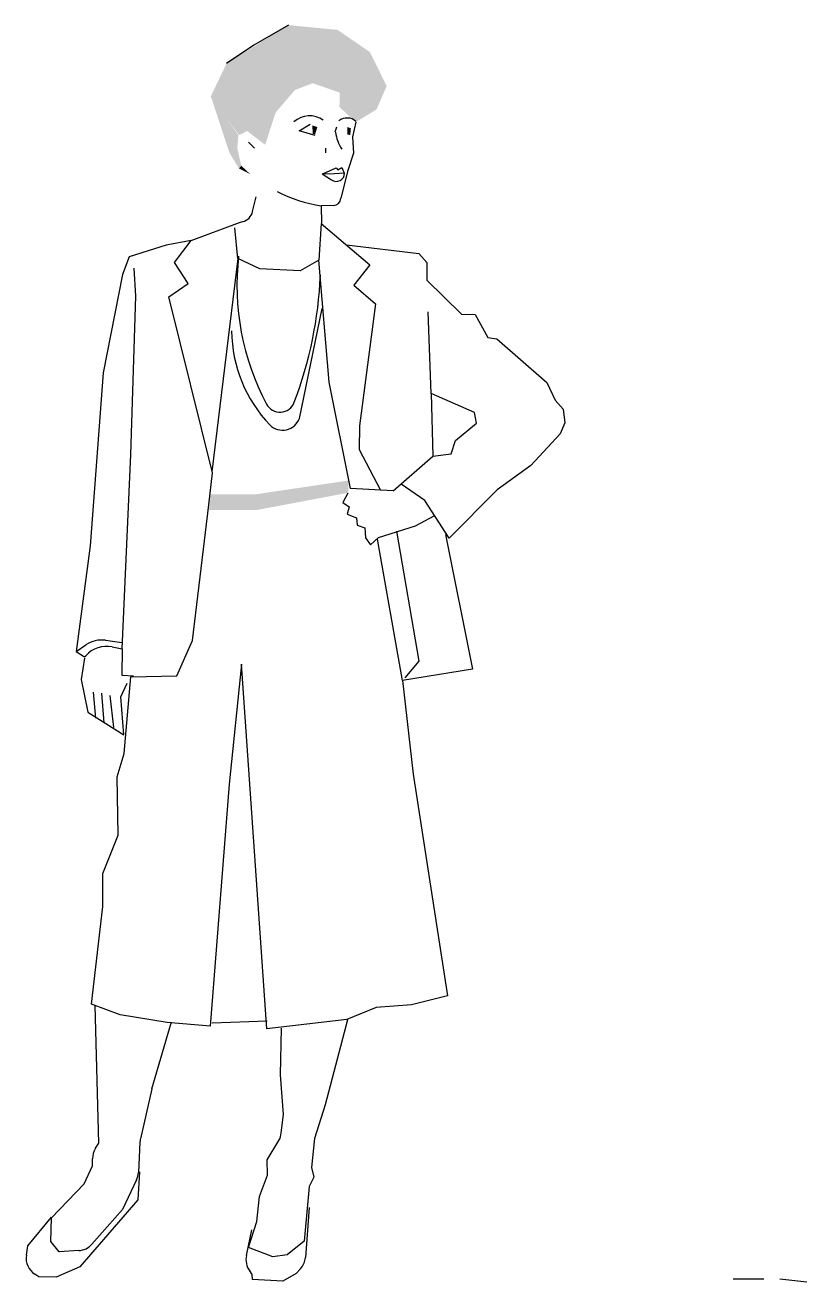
# Model space of a CAD drawing. Extents: x 9.54 to 10.6, y 3.96 to 5.66.
import ezdxf

# ---------------------------------------------------------------- set-up
doc = ezdxf.new("R2010")
doc.units = 0
doc.header["$LTSCALE"] = 25
doc.layers.get('0').update_dxf_attribs({"linetype": 'CONTINUOUS'})

# ---------------------------------------------------------------- blocks, each defined once
blk = doc.blocks.new('HUM3')
at = {"color": 0}
for p, q in [((1.261892, 65.40877), (-0.552771, 64.36403)), ((-0.552771, 64.36403), (-1.971041, 63.41062)), ((4.764526, 60.34464), (4.589784, 59.57607)), ((1.816113, 59.88929), (2.393056, 60.23333)), ((2.653333, 59.64841), (1.816113, 59.88929)), ((3.768476, 60.08723), (3.679628, 59.82068)), ((-0.82672, 59.29787), (-0.518274, 58.98942)), ((4.589784, 59.57607), (4.650784, 58.72945)), ((3.183079, 58.98942), (3.183079, 58.74266)), ((4.650784, 58.72945), (4.33368, 57.77262)), ((3.08731, 57.65872), (3.73886, 57.95488)), ((3.73886, 57.95488), (3.827707, 57.86603)), ((3.827707, 57.86603), (4.035019, 57.9845)), ((4.33368, 57.77262), (3.994779, 56.42661)), ((4.035019, 57.9845), (4.153482, 57.68834)), ((3.394941, 57.64082), (3.018815, 57.65604)), ((3.018815, 57.65604), (3.506349, 57.33975)), ((4.176311, 57.68891), (3.394941, 57.64082)), ((-0.613991, 55.67624), (-0.437529, 56.44091)), ((3.994779, 56.42661), (3.992429, 56.37386)), ((3.601889, 55.99176), (2.967192, 55.97738)), ((2.967192, 55.97738), (2.975848, 55.05259)), ((-3.817163, 54.17924), (-1.298018, 55.11065)), ((-1.298018, 55.11065), (-1.122786, 55.15542)), ((-1.378843, 53.22545), (-1.544115, 54.82645)), ((2.966777, 55.06667), (2.834194, 53.14046)), ((2.966777, 55.06667), (5.49283, 52.89875)), ((-5.12218, 53.92567), (-7.050813, 53.31485)), ((-3.817163, 54.17924), (-5.12218, 53.92567)), ((-4.695076, 53.01751), (-3.817163, 54.17924)), ((4.279435, 53.94012), (8.048364, 53.48575)), ((-7.050813, 53.31485), (-7.404347, 52.40506)), ((-1.378843, 53.22545), (-2.739131, 42.09528)), ((-0.244142, 52.69645), (-1.378843, 53.22545)), ((2.834194, 53.14046), (1.873038, 52.59338)), ((3.384526, 46.78466), (2.834194, 53.14046)), ((8.048364, 53.48575), (8.47328, 53.02834)), ((-6.700467, 51.26717), (-6.791234, 52.71945)), ((-3.98267, 51.93294), (-4.695076, 53.01751)), ((1.873038, 52.59338), (-0.244142, 52.69645)), ((5.49283, 52.89875), (4.663127, 51.84778)), ((8.47328, 53.02834), (8.467853, 52.09448)), ((-7.404347, 52.40506), (-8.400753, 47.26315)), ((-4.983551, 51.22387), (-3.98267, 51.93294)), ((4.663127, 51.84778), (5.790799, 50.87283)), ((8.467853, 52.09448), (10.27066, 50.32363)), ((-6.972769, 43.00736), (-6.700467, 51.26717)), ((-2.711918, 42.05304), (-4.983551, 51.22387)), ((1.824166, 44.88892), (3.011625, 50.63181)), ((5.790799, 50.87283), (4.965523, 44.50154)), ((8.704539, 46.1804), (8.548425, 50.45027)), ((10.27066, 50.32363), (10.99062, 50.30764)), ((10.99062, 50.30764), (11.6456, 49.1171)), ((11.6456, 49.1171), (12.1229, 49.03523)), ((12.1229, 49.03523), (14.73088, 46.75916)), ((-8.400753, 47.26315), (-9.086595, 38.24116)), ((4.491251, 41.23788), (3.384526, 46.78466)), ((14.73088, 46.75916), (15.1672, 45.84621)), ((10.95181, 45.19245), (8.704539, 46.1804)), ((8.704539, 46.1804), (8.778564, 42.91739)), ((15.1672, 45.84621), (15.57804, 45.37974)), ((15.57804, 45.37974), (15.65952, 44.6536)), ((9.962444, 43.73975), (11.05923, 44.63782)), ((11.05923, 44.63782), (10.95181, 45.19245)), ((15.65952, 44.6536), (15.42739, 44.07644)), ((4.965523, 44.50154), (4.936756, 43.26603)), ((15.42739, 44.07644), (13.90066, 42.43241)), ((9.732911, 43.03245), (9.962444, 43.73975)), ((-7.424146, 32.87148), (-6.972769, 43.00736)), ((4.936756, 43.26603), (6.055634, 41.14353)), ((6.720314, 41.10344), (8.778711, 42.92668)), ((8.778711, 42.92668), (9.732911, 43.03245)), ((-2.896218, 40.3832), (-2.711918, 42.05304)), ((13.90066, 42.43241), (12.13351, 41.15924)), ((8.365755, 40.60529), (7.129409, 41.4658)), ((4.34779, 40.97994), (4.089326, 40.50078)), ((6.720314, 41.10344), (4.491251, 41.23788)), ((12.13351, 41.15924), (9.640419, 38.63832)), ((-3.742061, 33.29668), (-2.896218, 40.3832)), ((4.089326, 40.50078), (4.420204, 40.26788)), ((4.420204, 40.26788), (4.312075, 39.89322)), ((9.640419, 38.63832), (8.365755, 40.60529)), ((4.312075, 39.89322), (4.801554, 39.69965)), ((4.801554, 39.69965), (4.832786, 39.32279)), ((7.875561, 39.27947), (8.858488, 39.80407)), ((4.832786, 39.32279), (5.234881, 39.18635)), ((5.234881, 39.18635), (5.263697, 38.65619)), ((5.956293, 38.67315), (7.875561, 39.27947)), ((6.884433, 39.00211), (8.056528, 32.2163)), ((9.443671, 38.83192), (10.84764, 31.80287)), ((-9.086595, 38.24116), (-9.823927, 32.73274)), ((5.263697, 38.65619), (5.532061, 38.28954)), ((5.532061, 38.28954), (5.956293, 38.67315)), ((7.195438, 31.20993), (5.889867, 38.58592)), ((-9.823927, 32.73274), (-9.315566, 33.07368)), ((-8.286056, 33.31531), (-7.427467, 33.20332)), ((-7.93112, 32.96806), (-7.424146, 32.87148)), ((-7.424146, 32.87148), (-7.436674, 31.48702)), ((-4.574847, 31.4605), (-3.742061, 33.29668)), ((-9.823927, 32.73274), (-9.377795, 32.44227)), ((-9.378747, 32.38188), (-9.554261, 31.26949)), ((-9.377795, 32.44227), (-9.318783, 32.5068)), ((8.056528, 32.2163), (7.316257, 31.35265)), ((-7.436674, 31.48702), (-6.833218, 31.44963)), ((-1.192001, 32.06234), (-1.843642, 25.79983)), ((0.134481, 13.04188), (-1.192001, 32.06234)), ((10.84764, 31.80287), (7.195438, 31.20993)), ((-9.554261, 31.26949), (-9.200067, 29.56793)), ((-7.491702, 30.35414), (-7.150314, 31.08291)), ((-7.319864, 27.4009), (-6.973237, 31.41002)), ((-6.973237, 31.41002), (-4.574847, 31.4605)), ((7.195438, 31.20993), (7.764262, 26.32214)), ((-8.78463, 29.25521), (-8.908009, 30.61238)), ((-8.352806, 29.00846), (-8.476184, 30.55069)), ((-7.859292, 28.7617), (-8.04436, 30.42731)), ((-7.322923, 28.38601), (-7.491702, 30.35414)), ((-9.200067, 29.56793), (-7.322923, 28.38601)), ((-7.678304, 26.17988), (-7.319864, 27.4009)), ((7.764262, 26.32214), (9.547589, 14.76606)), ((-7.62849, 23.14957), (-7.678304, 26.17988)), ((-1.843642, 25.79983), (-2.823068, 13.18608)), ((-8.422104, 21.1455), (-7.62849, 23.14957)), ((-8.425968, 19.42636), (-8.422104, 21.1455)), ((-9.022069, 14.32924), (-8.425968, 19.42636)), ((9.547589, 14.76606), (7.672325, 14.29844)), ((-7.525396, 13.77131), (-9.022069, 14.32924)), ((-8.627425, 7.076422), (-8.817034, 14.25281)), ((-5.069, 13.37481), (-7.525396, 13.77131)), ((5.820768, 14.1557), (4.296207, 13.53387)), ((7.672325, 14.29844), (5.820768, 14.1557)), ((-5.862842, 9.903046), (-4.83652, 13.40108)), ((-2.823068, 13.18608), (-5.069, 13.37481)), ((0.138727, 13.43469), (-2.715713, 13.34029)), ((4.296207, 13.53387), (0.134481, 13.04188)), ((4.328432, 13.51477), (3.175703, 9.067655)), ((0.840175, 10.64711), (0.896903, 13.06704)), ((0.988761, 8.57707), (0.840175, 10.64711)), ((-5.862842, 9.903046), (-6.465701, 7.309455)), ((0.882386, 7.610397), (0.988761, 8.57707)), ((3.175703, 9.067655), (2.613665, 7.310843)), ((2.613665, 7.310843), (2.450509, 5.803302)), ((-8.801428, 6.810507), (-8.627425, 7.076422)), ((-6.490399, 7.133427), (-6.5704, 5.547435)), ((0.147482, 6.202028), (0.747218, 7.207521)), ((-8.960173, 5.89547), (-8.964577, 6.250558)), ((0.15347, 5.402736), (0.147482, 6.202028)), ((-9.402555, 4.94991), (-8.960173, 5.89547)), ((-6.516322, 5.587454), (-6.599995, 4.111185)), ((-0.254458, 4.284712), (0.15347, 5.402736)), ((2.572671, 5.299554), (2.342006, 4.815307)), ((2.450509, 5.803302), (2.572671, 5.299554)), ((-11.10786, 3.178592), (-9.402555, 4.94991)), ((-6.667301, 5.165722), (-7.406902, 3.622081)), ((2.342006, 4.815307), (2.247806, 3.85032)), ((-6.599995, 4.111185), (-9.624018, 0.627507)), ((-0.386374, 2.990417), (-0.254458, 4.284712)), ((-7.406902, 3.622081), (-8.991852, 1.809503)), ((2.247806, 3.85032), (2.078719, 1.966505)), ((2.334017, 3.718859), (2.136535, 1.109269)), ((-12.33908, 1.711118), (-11.10691, 3.219397)), ((-11.13663, 1.943076), (-11.10786, 3.178592)), ((-0.825982, 1.631275), (-0.386374, 2.990417)), ((-0.9404, 1.205508), (-0.66276, 2.553356)), ((-12.41416, 1.231704), (-12.33908, 1.711118)), ((-10.70367, 1.406551), (-11.13663, 1.943076)), ((-9.682932, 1.469665), (-10.70367, 1.406551)), ((0.439448, 1.142033), (-0.825982, 1.631275)), ((2.078719, 1.966505), (1.193971, 1.255596)), ((1.193971, 1.255596), (0.439448, 1.142033)), ((-11.76959, 0.108392), (-11.96856, 0.236842)), ((-10.85925, 0.08475), (-11.76959, 0.108392)), ((-9.624018, 0.627507), (-10.85925, 0.08475)), ((-0.629762, 0.224939), (-0.767081, 0.412)), ((-0.624499, -0.030702), (-0.629762, 0.224939)), ((1.661639, 0.267813), (0.95854, -0.120704)), ((1.885815, 0.519263), (1.661639, 0.267813)), ((0.95854, -0.120704), (-0.624499, -0.030702))]:
    blk.add_line(p, q, dxfattribs=at)
for centre, radius, start, end in [((2.366307, 59.43924), 1.235843, 55.2749, 131.9562), ((4.313661, 59.87269), 0.688495, 47.88098, 128.3007), ((5.675357, 60.06047), 1.980682, 186.9536, 214.3539), ((3.749866, 57.68002), 0.426538, 234.46, 1.193517), ((4.294815, 64.00994), 8.14154, 243.4865, 260.615), ((3.592826, 56.39165), 0.4, 271.2983, 357.4495), ((-1.296065, 55.83364), 0.7, 284.3321, 347.0054), ((11.82718, 51.84003), 13.25919, 173.44, 207.8807), ((-18.40543, 53.28561), 21.34652, 339.2719, 357.5051), ((5.416956, 49.49721), 7.125371, 180.3649, 223.9678), ((0.812716, 46.01292), 0.798307, 207.8807, 339.2719), ((0.948955, 45.20699), 0.931217, 224.8365, 340.0276), ((-8.211823, 31.49456), 1.5, 79.21434, 137.5591), ((-8.480065, 31.82791), 1.5, 82.56859, 123.8486), ((-5.491668, 7.083048), 1, 166.9144, 177.1123), ((-0.111613, 7.71978), 1, 329.1856, 353.7203), ((-7.964654, 6.262959), 1, 146.801, 180.7105), ((-7.569131, 5.597813), 1, 334.3996, 357.1123), ((-9.744646, 2.467759), 1, 273.5382, 318.833), ((-11.4262, 1.076985), 1, 171.0995, 237.1552), ((0.039036, 1.003756), 1, 168.3606, 216.2817), ((1.139386, 1.184729), 1, 318.2819, 355.6724)]:
    blk.add_arc(centre, radius, start, end, dxfattribs=at)
for points in [[(1.589508, 62.02095), (1.261892, 65.40877), (0.586023, 60.85191), (-1.971041, 63.41062)], [(2.519789, 62.37801), (3.818184, 65.15939), (1.589508, 62.02095), (1.261892, 65.40877)], [(3.933871, 61.88643), (5.505161, 63.99905), (2.519789, 62.37801), (3.818184, 65.15939)], [(3.912719, 61.13403), (6.378682, 62.2289), (3.933871, 61.88643), (5.505161, 63.99905)], [(-0.902147, 59.88567), (-1.971041, 63.41062), (-1.319098, 59.6692), (-2.8118, 61.6582)], [(0.586023, 60.85191), (-1.971041, 63.41062), (0.03902, 59.16456), (-0.902147, 59.88567)], [(-2.776636, 61.65687), (-1.355073, 59.6726), (-1.828927, 58.75451), (-1.414305, 58.99144)], [(4.764526, 60.34464), (5.848364, 61.01059), (3.912719, 61.13403), (6.378682, 62.2289)], [(2.494992, 60.17607), (2.524608, 59.73183), (2.761535, 60.08723), (2.643072, 59.70222)], [(4.508873, 60.02799), (4.331177, 60.08723), (4.479257, 59.6726), (4.331177, 59.70222)], [(-1.828927, 58.75451), (-1.414305, 58.99144), (-1.325457, 57.92527), (-1.206994, 58.07335)], [(-1.325457, 57.92527), (-1.206994, 58.07335), (-0.73314, 57.6291)], [(-0.437529, 40.10281), (-0.528296, 40.91971), (4.373133, 41.01048), (4.373133, 41.64585)], [(-2.888244, 40.10281), (-2.797477, 40.91971), (-0.437529, 40.10281), (-0.528296, 40.91971)]]:
    blk.add_solid(points, dxfattribs=at)

msp = doc.modelspace()

# ---------------------------------------------------------------- linework, layer by layer
at = {"color": 0}
for p, q in [((10.4952, 3.9613), (10.5367, 3.9613)), ((10.5583, 3.9613), (10.5951, 3.9571))]:
    msp.add_line(p, q, dxfattribs=at)

# ---------------------------------------------------------------- block references
at = {"color": 0, "xscale": 0.026, "yscale": 0.026, "zscale": 0.026}
msp.add_blockref('HUM3', (9.8596, 3.9613), dxfattribs=at)

doc.saveas('drawing.dxf')
